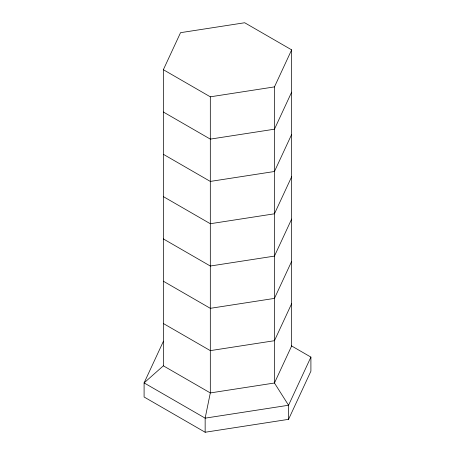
<?xml version="1.0" encoding="UTF-8"?>
<svg xmlns="http://www.w3.org/2000/svg" width="455" height="455" viewBox="0 0 455 455"><rect width="100%" height="100%" fill="white"/><g stroke="black" fill="none" stroke-linecap="round" stroke-linejoin="round"><path stroke-width="0.68" d="M163.356 69.706L180.544 32.675L244.688 22.75L291.644 49.862L291.644 345.971L274.456 383.008L210.312 392.927L163.356 365.82L163.356 69.706L210.312 96.818L274.456 86.894L291.644 49.862M163.464 341.165L144.093 382.9L144.093 396.999L205.154 432.25L288.555 419.345L310.907 371.195L310.907 357.095L291.365 345.811M291.644 92.16L274.456 129.197L210.312 139.116L163.356 112.01M291.644 134.464L274.456 171.495L210.312 181.42L163.356 154.308M291.644 176.768L274.456 213.799L210.312 223.724L163.356 196.611M291.644 219.065L274.456 256.102L210.312 266.021L163.356 238.915M291.644 261.369L274.456 298.4L210.312 308.325L163.356 281.213M291.644 303.673L274.456 340.704L210.312 350.629L163.356 323.516M310.907 357.095L288.555 405.246L288.555 419.345M163.356 365.82L144.093 382.9L205.154 418.151L288.555 405.246L274.456 383.008L274.456 86.894M210.312 96.818L210.312 392.927L205.154 418.151L205.154 432.25"/></g></svg>
